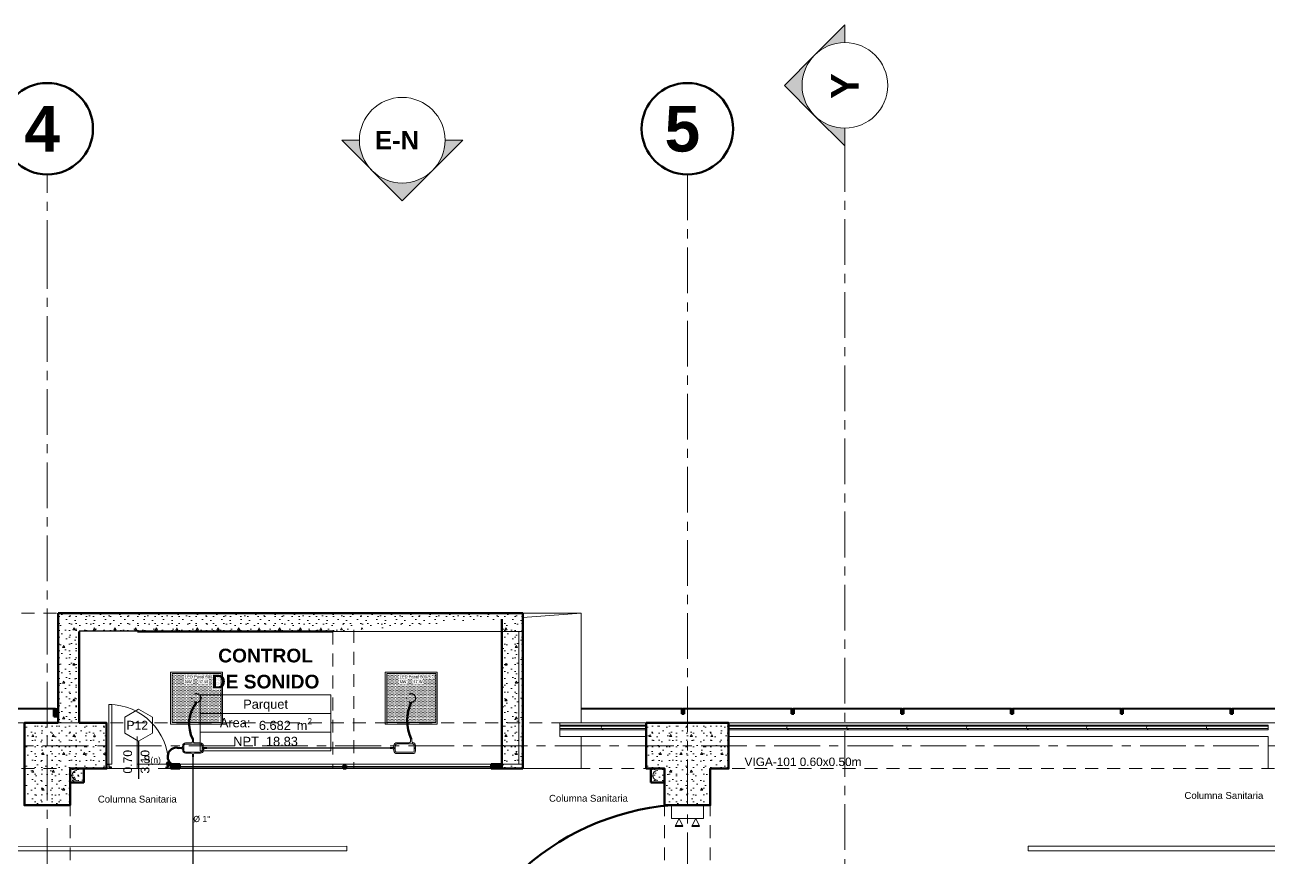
# Model space of a CAD drawing. Header units: inches. Extents: x -38 to 5698, y -33 to 92.
# Drawn here: x 400.08 to 413.67, y 38.43 to 47.54 of the extents above; entities that cross this region are included whole.
import ezdxf
from ezdxf.lldxf.tags import DXFTag

# ---------------------------------------------------------------- set-up
doc = ezdxf.new("R2010")
doc.units = ezdxf.units.IN
doc.header["$MEASUREMENT"] = 0
doc.set_wipeout_variables(frame=1)
for name, pattern in [('CONTINUA', [0]), ('DASHED', [0.75, 0.5, -0.25]), ('Hidden Line', [0.195611, 0.141111, -0.0545]), ('Línea Oculta', [0.195611, 0.141111, -0.0545]), ('Punto & Raya', [0.65, 0.5, -0.075, 0, -0.075]), ('Rayas', [0.282222, 0.141111, -0.141111]), ('Wipeout_Contour', [1, 0, -1])]:
    doc.linetypes.add(name, pattern=pattern)
for name, color, linetype, lineweight in [('00 IE CKTO TOMAS', 111, 'Rayas', 18), ('00_IE_Luminarias', 6, 'Continuous', 30), ('ALUMBRADO_CONDUIT', 30, 'CONDUIT1', 30), ('Cable Alumbrado', 150, 'Continuous', 30), ('CABLEADO EXT.', 3, 'PVCSUBT', 30), ('Luminarias', 5, 'Continuous', 20), ('pulsador', 4, 'Continuous', 40), ('Simb_Alumbrado', 140, 'CONTINUA', 30)]:
    doc.layers.add(name, color=color, linetype=linetype, lineweight=lineweight)
for name, color, linetype in [('02 _ ARQ _ ALB _ Ejes Generales', 7, 'Continuous'), ('02 _ ARQ _ ALB _ Muros Interiores', 7, 'Continuous'), ('02 _ ARQ _ EQP _ Mobiliario interior', 7, 'Continuous'), ('02 _ ARQ _ ZON _ Espacio.3D', 7, 'Continuous'), ('08 _ STR _ EXT _ 06 Columnas', 7, 'Continuous'), ('08 _ STR _ EXT _ 07 Losa Aligerada', 7, 'Continuous'), ('08 _ STR _ EXT _ 08 Placas Inclinadas', 7, 'Continuous'), ('08 _ STR _ EXT _ 09 Vigas', 7, 'Continuous'), ('1TEXT', 8, 'Continuous'), ('Acabado - Muros', 7, 'Continuous'), ('Estructura - Carga', 7, 'Continuous'), ('Interior - Escaleras & Barandillas', 7, 'Continuous'), ('Marcador - Alzados', 7, 'Continuous'), ('Marcador - Secciones', 251, 'Continuous'), ('MEP - HVAC', 7, 'Continuous'), ('Notas - Etiquetas', 251, 'Continuous')]:
    doc.layers.add(name, color=color, linetype=linetype)
doc.styles.add('Annotative', font='arial.ttf')
doc.styles.add('Arial', font='arial.ttf')
doc.styles.add('Estilo_Generado_1', font='swisseb.ttf')
doc.styles.add('Estilo_Generado_4', font='swisse.ttf')
doc.styles.add('Estilo_Generado_7', font='swisse.ttf')
doc.styles.add('{18b73a54-fa43-428c-adcb-c1c7bbdf2c84}', font='Simplex.shx')
tags = doc.linetypes.add('CONDUIT', pattern='A,1.5,-0.210535,["con",{18b73a54-fa43-428c-adcb-c1c7bbdf2c84},S=0.2,R=0,X=0,Y=-0.065594],-0.702384', length=2.412919).pattern_tags.tags
tags[6] = DXFTag(74, 10)
tags = doc.linetypes.add('CONDUIT1', pattern='A,1,-0.19772,["con",{18b73a54-fa43-428c-adcb-c1c7bbdf2c84},S=0.2,R=0,X=0,Y=-0.065594],-0.593642', length=1.791362).pattern_tags.tags
tags[6] = DXFTag(74, 10)
tags = doc.linetypes.add('PVCSUBT', pattern='A,0.6,-0.3,0.6,-0.075691,["PVC",Standard,S=0.2,R=0,X=0,Y=-0.093724],-0.621005', length=2.196696).pattern_tags.tags
tags[10] = DXFTag(74, 10)
pattern_1 = [(0, (370.000046, 6e-09), (0, 0.030000001), [])]
pattern_2 = [(0, (370.00005, 6e-09), (0, 0.3897114), [0.024375, -0.200625]), (0, (370.11255, 0.19486), (0, 0.3897114), [0.024375, -0.200625]), (60, (370.00005, 6e-09), (-0.3375, 0.1948557), [0.024375, -0.200625]), (60, (370.22505, 6e-09), (-0.3375, 0.1948557), [0.024375, -0.200625]), (120, (370.02442, 6e-09), (0.3375, 0.1948557), [0.024375, -0.200625]), (120, (370.24942, 6e-09), (0.3375, 0.1948557), [0.024375, -0.200625]), (0, (370.00005, 0.0375), (0, 0.075), [0, -0.075, 0, -0.1125]), (45, (370.03755, 0.0375), (-0.05303301, 0.05303301), [0, -0.05625, 0, -0.09375])]
pattern_3 = [(0, (370.00005, 6e-09), (0, 0.3117692), [0.03, -0.15]), (0, (370.09005, 0.1559), (0, 0.3117692), [0.03, -0.15]), (60, (370.00005, 6e-09), (-0.27, 0.1558846), [0.03, -0.15]), (60, (370.18005, 6e-09), (-0.27, 0.1558846), [0.03, -0.15]), (120, (370.03005, 6e-09), (0.27, 0.1558846), [0.03, -0.15]), (120, (370.21005, 6e-09), (0.27, 0.1558846), [0.03, -0.15]), (0, (370.000046, 0.03), (0, 0.06), [0, -0.06, 0, -0.09]), (45, (370.030046, 0.03), (-0.04242641, 0.04242641), [0, -0.045, 0, -0.075])]

# ---------------------------------------------------------------- blocks, each defined once
blk = doc.blocks.new('*U270')
at = {"layer": 'Luminarias', "linetype": 'DASHED', "lineweight": 0, "ltscale": 0.05}
blk.add_lwpolyline([(0, -0.005), (0, 0.005)], dxfattribs=at)
blk = doc.blocks.new('*U271')
at = {"color": 0, "linetype": 'ByBlock', "lineweight": -2, "transparency": 16777216}
for p, rotation in [((-0.05, 0), 90), ((0, -0.05), 180), ((0.05, 0), 269.9999999999999)]:
    blk.add_blockref('*U270', p, dxfattribs=dict(at, rotation=rotation))
blk.add_blockref('*U270', (0, 0.05), dxfattribs=at)
blk = doc.blocks.new('PANEL LED 50W')
at = {"layer": 'Luminarias'}
h = blk.add_hatch(dxfattribs=at)
h.set_pattern_fill('DOTS', color=4, scale=0.009097)
h.set_pattern_definition([(0, (0, -2e-14), (0.0072206, 0.01444116), [0, -0.01444116])])
h.paths.add_polyline_path([(-0.257, -0.257), (0.257, -0.257), (0.257, 0.257), (-0.257, 0.257)])
h.paths.add_polyline_path([(-0.13, 0.097), (0.185, 0.097), (0.185, 0.247), (-0.13, 0.247)], flags=24)
at = {"layer": 'Luminarias', "color": 4, "lineweight": 0}
for points in [[(-0.273, 0.273), (0.273, 0.273), (0.273, -0.273), (-0.273, -0.273)], [(-0.257, -0.257), (0.257, -0.257), (0.257, 0.257), (-0.257, 0.257)]]:
    blk.add_lwpolyline(points, close=True, dxfattribs=at)
at = {"layer": 'Luminarias', "color": 4, "linetype": 'DASHED', "lineweight": 0, "ltscale": 0.01}
blk.add_circle((0, 0), 0.0455, dxfattribs=at)
at = {"color": 4}
blk.add_blockref('*U271', (0, 0), dxfattribs=at)
at = {"layer": 'Luminarias', "color": 4, "insert": (-0.122, 0.239), "char_height": 0.03093, "width": 0.38285, "attachment_point": 1}
blk.add_mtext('{\\Ftxt|c0;LED Panel 600-5 - NW      47 W}', dxfattribs=at)
blk = doc.blocks.new('lumin 47')
at = {"layer": 'ALUMBRADO_CONDUIT', "xscale": 1.041283452965173, "yscale": 1.041283452965173, "zscale": 1.041283452965173}
blk.add_blockref('PANEL LED 50W', (-76.251, 24.243), dxfattribs=at)
blk = doc.blocks.new('CAJA OVAL TIPO L')
at = {"layer": 'Simb_Alumbrado', "lineweight": 13}
blk.add_lwpolyline([(-0.049, -0.079), (-0.049, -0.034, -0.380413), (-0.026, -0.009), (-0.026, -0.009, 0.341426), (-0.016, 0.003), (-0.016, 0.024), (-0.006, 0.024), (-0.006, 0.003, 0.414214), (0.006, -0.009), (0.114, -0.009, -0.414214), (0.139, -0.034), (0.139, -0.038, 0.414214), (0.151, -0.051), (0.172, -0.051), (0.172, -0.061), (0.151, -0.061, 0.414214), (0.139, -0.073), (0.139, -0.079, -0.414214), (0.114, -0.104), (-0.024, -0.104, -0.414214), (-0.049, -0.079, 0.414214)], format="xyb", dxfattribs=at)
for points in [[(-0.048, -0.056), (-0.04, -0.056)], [(-0.044, -0.051), (-0.044, -0.06)], [(0.132, -0.056), (0.141, -0.056)], [(0.137, -0.051), (0.137, -0.06)]]:
    blk.add_lwpolyline(points, dxfattribs=at)
blk.add_lwpolyline([(-0.024, -0.02), (0.114, -0.02, -0.414214), (0.128, -0.034), (0.128, -0.079, -0.414214), (0.114, -0.093), (-0.024, -0.093, -0.414214), (-0.038, -0.079), (-0.038, -0.034, -0.414214)], format="xyb", close=True, dxfattribs=at)
for centre in [(-0.044, -0.056), (0.137, -0.056)]:
    blk.add_circle(centre, 0.00438, dxfattribs=at)
blk = doc.blocks.new('CAJA CONDULET TIPO X')
at = {"layer": 'Simb_Alumbrado', "lineweight": 13}
for p, q in [((78.528, -4.162), (78.528, -4.152)), ((78.528, -4.152), (78.55, -4.152)), ((78.55, -4.162), (78.528, -4.162))]:
    blk.add_line(p, q, dxfattribs=at)
for points in [[(78.65, -4.172, -0.414214), (78.66, -4.162), (78.682, -4.162), (78.682, -4.152), (78.66, -4.152, -0.414214), (78.65, -4.142), (78.65, -4.092, 0.414214), (78.626, -4.068), (78.622, -4.068, -0.414214), (78.61, -4.056), (78.61, -4.036), (78.6, -4.036), (78.6, -4.056, -0.451917), (78.587, -4.068, 0.451917), (78.56, -4.092), (78.56, -4.142)], [(78.56, -4.172), (78.56, -4.223, 0.414214), (78.584, -4.247), (78.589, -4.247, -0.334232), (78.6, -4.259), (78.6, -4.279), (78.61, -4.279), (78.61, -4.259, -0.455912), (78.623, -4.247), (78.626, -4.247, 0.414214), (78.65, -4.223), (78.65, -4.172)]]:
    blk.add_lwpolyline(points, format="xyb", dxfattribs=at)
blk.add_lwpolyline([(78.64, -4.092), (78.64, -4.223, -0.414214), (78.626, -4.237), (78.584, -4.237, -0.414214), (78.57, -4.223), (78.57, -4.092, -0.414214), (78.584, -4.078), (78.626, -4.078, -0.414214)], format="xyb", close=True, dxfattribs=at)
for points in [[(78.609, -4.071), (78.601, -4.071)], [(78.605, -4.066), (78.605, -4.075)], [(78.609, -4.245), (78.601, -4.245)], [(78.605, -4.241), (78.605, -4.25)]]:
    blk.add_lwpolyline(points, dxfattribs=at)
for centre in [(78.605, -4.071), (78.605, -4.245)]:
    blk.add_circle(centre, 0.00419, dxfattribs=at)
for centre, start, end in [((78.55, -4.142), 270, 0), ((78.55, -4.172), 0, 90)]:
    blk.add_arc(centre, 0.01, start, end, dxfattribs=at)
blk = doc.blocks.new('ii3t')
at = {"layer": 'Simb_Alumbrado', "lineweight": 5}
h = blk.add_hatch(color=3, dxfattribs=at)
edge = h.paths.add_edge_path()
edge.add_arc((0, 0), 0.0164, 0, 360)
blk.add_circle((0, 0), 0.0164, dxfattribs=at)
blk = doc.blocks.new('luz de emergencia')
at = {"color": 5, "lineweight": 40}
for p, q in [((164.149, 48.937, 0), (164.233, 48.937, 0)), ((164.331, 48.937, 0), (164.415, 48.937, 0))]:
    blk.add_line(p, q, dxfattribs=at)
at = {"layer": '00_IE_Luminarias', "color": 5, "linetype": 'Continuous', "lineweight": 13}
for p, q in [((164.191, 49.021, 0), (164.149, 48.937, 0)), ((164.233, 48.937, 0), (164.191, 49.021, 0)), ((164.373, 49.021, 0), (164.331, 48.937, 0)), ((164.415, 48.937, 0), (164.373, 49.021, 0))]:
    blk.add_line(p, q, dxfattribs=at)
at = {"layer": '00_IE_Luminarias', "color": 5, "linetype": 'Continuous', "lineweight": 13, "elevation": 0}
blk.add_lwpolyline([(164.457, 49.021), (164.107, 49.021), (164.107, 49.167), (164.457, 49.167)], close=True, dxfattribs=at)

msp = doc.modelspace()

# ---------------------------------------------------------------- hatches: boundary and pattern name
at = {"layer": '08 _ STR _ EXT _ 08 Placas Inclinadas', "linetype": 'Continuous', "lineweight": 9}
h = msp.add_hatch(dxfattribs=at)
h.set_pattern_fill('HORMIGÓN_EN_MASA_0002', style=0, pattern_type=2)
h.set_pattern_definition(pattern_2)
h.paths.add_polyline_path([(400.439, 40.964), (400.67, 40.947), (400.67, 41.1), (400.439, 41.1)])
h = msp.add_hatch(dxfattribs=at)
h.set_pattern_fill('HORMIGÓN_EN_MASA_0002', style=0, pattern_type=2)
h.set_pattern_definition(pattern_2)
h.paths.add_polyline_path([(400.67, 40.947), (401.305, 40.9), (403.443, 40.9), (405.291, 41.036), (405.291, 41.1), (400.67, 41.1)])
h = msp.add_hatch(dxfattribs=at)
h.set_pattern_fill('HORMIGÓN_EN_MASA_0002', style=0, pattern_type=2)
h.set_pattern_definition(pattern_2)
h.paths.add_polyline_path([(401.305, 40.9), (400.67, 40.947), (400.67, 40.9)])
at = {"layer": 'Acabado - Muros', "linetype": 'Continuous', "lineweight": 9}
for points in [[(400.411, 40.06), (399.706, 40.06), (399.706, 40.05), (400.411, 40.05)], [(405.556, 40.06), (405.556, 40.05), (406.065, 40.05), (406.065, 40.06)], [(406.075, 40.06), (406.075, 40.05), (407.265, 40.05), (407.265, 40.06)], [(407.275, 40.06), (407.275, 40.05), (408.465, 40.05), (408.465, 40.06)], [(408.475, 40.06), (408.475, 40.05), (409.665, 40.05), (409.665, 40.06)], [(409.675, 40.06), (409.675, 40.05), (410.865, 40.05), (410.865, 40.06)], [(410.875, 40.06), (410.875, 40.05), (412.065, 40.05), (412.065, 40.06)], [(412.075, 40.06), (412.075, 40.05), (413.265, 40.05), (413.265, 40.06)], [(413.275, 40.06), (413.275, 40.05), (414.465, 40.05), (414.465, 40.06)]]:
    msp.add_hatch(color=250, dxfattribs=at).paths.add_polyline_path(points)
at = {"layer": 'Acabado - Muros', "linetype": 'Continuous', "lineweight": 0}
for points in [[(400.393, 39.97), (400.439, 39.97), (400.439, 40.05), (400.393, 40.05)], [(405.58, 39.95), (405.58, 40.05), (405.522, 40.05), (405.522, 39.95)], [(406.058, 40), (406.083, 40), (406.083, 40.05), (406.058, 40.05)], [(407.258, 40), (407.283, 40), (407.283, 40.05), (407.258, 40.05)], [(408.458, 40), (408.483, 40), (408.483, 40.05), (408.458, 40.05)], [(409.658, 40), (409.683, 40), (409.683, 40.05), (409.658, 40.05)], [(410.858, 40), (410.883, 40), (410.883, 40.05), (410.858, 40.05)], [(412.058, 40), (412.083, 40), (412.083, 40.05), (412.058, 40.05)], [(413.258, 40), (413.283, 40), (413.283, 40.05), (413.258, 40.05)]]:
    msp.add_hatch(color=254, dxfattribs=at).paths.add_polyline_path(points)
at = {"layer": 'Estructura - Carga', "linetype": 'Continuous', "lineweight": 13}
h = msp.add_hatch(dxfattribs=at)
h.set_pattern_fill('HORMIGÓN_ARMADO_0002', color=251, style=0, pattern_type=2)
h.set_pattern_definition(pattern_3)
h.paths.add_polyline_path([(406.92, 39.25), (407.07, 39.25), (407.07, 39.4), (406.92, 39.4)])
at = {"layer": 'Marcador - Alzados', "linetype": 'Continuous', "lineweight": 13}
for points in [[(403.54, 46.274), (403.871, 45.942, -0.198912), (403.734, 46.274)], [(404.865, 46.274), (404.671, 46.274, -0.198912), (404.533, 45.942)], [(403.871, 45.942), (404.202, 45.611), (404.533, 45.942, -0.414214)]]:
    msp.add_hatch(color=7, dxfattribs=at).paths.add_polyline_path(points)
at = {"layer": 'Marcador - Secciones', "linetype": 'Continuous', "lineweight": 13}
for points in [[(409.042, 47.536), (408.711, 47.205, -0.198912), (409.042, 47.342)], [(408.711, 47.205), (408.38, 46.874), (408.711, 46.542, -0.414214)], [(409.042, 46.211), (409.042, 46.405, -0.198912), (408.711, 46.542)]]:
    msp.add_hatch(color=7, dxfattribs=at).paths.add_polyline_path(points)

# ---------------------------------------------------------------- linework, layer by layer
at = {"layer": '02 _ ARQ _ ALB _ Ejes Generales', "color": 251, "linetype": 'Punto & Raya', "lineweight": 13}
for p, q in [((400.32, 44.9), (400.32, 45.9)), ((407.32, 45.9), (407.32, 2.05)), ((400.32, 3.05), (400.32, 44.9)), ((400.32, 44.9), (400.32, 44.9))]:
    msp.add_line(p, q, dxfattribs=at)
at = {"layer": '02 _ ARQ _ ALB _ Ejes Generales', "color": 7, "linetype": 'Continuous', "lineweight": 60}
for centre in [(400.32, 46.4), (407.32, 46.4)]:
    msp.add_circle(centre, 0.5, dxfattribs=at)
at = {"layer": '02 _ ARQ _ ALB _ Muros Interiores', "color": 165, "linetype": 'Continuous', "lineweight": 25}
for p, q in [((401.645, 39.42), (401.645, 39.45)), ((401.645, 39.45), (401.67, 39.45)), ((401.67, 39.45), (401.67, 39.4)), ((401.62, 39.4), (401.62, 39.42)), ((401.62, 39.42), (401.645, 39.42)), ((401.67, 39.4), (401.62, 39.4))]:
    msp.add_line(p, q, dxfattribs=at)
at = {"layer": '02 _ ARQ _ ALB _ Muros Interiores', "color": 7, "linetype": 'Continuous', "lineweight": 80}
msp.add_line((401.67, 39.4), (401.67, 39.45), dxfattribs=at)
at = {"layer": '02 _ ARQ _ EQP _ Mobiliario interior', "color": 175, "linetype": 'Continuous', "lineweight": 13, "flags": 128}
for points in [[(403.595, 38.5), (399.595, 38.499), (399.595, 38.549), (403.595, 38.55)], [(411.045, 38.5), (415.045, 38.5), (415.045, 38.55), (411.045, 38.55)]]:
    msp.add_lwpolyline(points, close=True, dxfattribs=at)
at = {"layer": '02 _ ARQ _ ZON _ Espacio.3D', "color": 252, "linetype": 'Continuous', "lineweight": 13}
for p, q in [((401.993, 40.207), (401.993, 39.596)), ((401.993, 40.207), (403.422, 40.207)), ((403.422, 39.596), (403.422, 40.207)), ((403.422, 40.003), (401.993, 40.003)), ((403.422, 39.8), (401.993, 39.8)), ((403.422, 39.596), (401.993, 39.596))]:
    msp.add_line(p, q, dxfattribs=at)
at = {"layer": '02 _ ARQ _ ZON _ Espacio.3D', "color": 254, "linetype": 'Continuous', "lineweight": 0, "flags": 128}
for points in [[(413.67, 39.4), (413.67, 39.75), (407.77, 39.75), (407.77, 39.4), (407.57, 39.4), (407.57, 39), (407.07, 39), (407.07, 39.4), (406.87, 39.4), (406.87, 39.75), (405.679, 39.75), (405.677, 40.9), (400.825, 40.9), (400.825, 39.9), (400.97, 39.9), (400.97, 39.4), (400.57, 39.4), (400.57, 39), (400.07, 39)], [(400.97, 39.45), (405.477, 39.45), (405.477, 40.901), (400.825, 40.9), (400.825, 39.9), (400.97, 39.9)]]:
    msp.add_lwpolyline(points, dxfattribs=at)
at = {"layer": '08 _ STR _ EXT _ 07 Losa Aligerada', "color": 254, "linetype": 'Continuous', "lineweight": 18, "flags": 128}
msp.add_lwpolyline([(421.57, 26.75), (421.57, 39.9), (405.926, 39.9), (405.926, 40.9), (401.219, 40.9), (401.219, 39.9), (396.135, 39.9)], dxfattribs=at)
at = {"layer": '08 _ STR _ EXT _ 08 Placas Inclinadas', "color": 7, "linetype": 'Continuous', "lineweight": 80}
for p, q in [((400.439, 41.1), (400.439, 39.9)), ((400.67, 40.9), (403.443, 40.9))]:
    msp.add_line(p, q, dxfattribs=at)
at = {"layer": '08 _ STR _ EXT _ 08 Placas Inclinadas', "color": 251, "linetype": 'Línea Oculta', "lineweight": 13, "flags": 128}
for points in [[(398.592, 41.1), (400.439, 41.1)], [(398.592, 39.4), (400.439, 39.4)]]:
    msp.add_lwpolyline(points, dxfattribs=at)
at = {"layer": '08 _ STR _ EXT _ 09 Vigas', "color": 251, "linetype": 'Hidden Line', "lineweight": 13}
for p, q in [((400.57, 30.2), (400.57, 39.4)), ((407.07, 30.2), (407.07, 39.4)), ((407.57, 39.4), (414.07, 39.4)), ((407.57, 30.2), (407.57, 39.4))]:
    msp.add_line(p, q, dxfattribs=at)
at = {"layer": 'Acabado - Muros', "color": 7, "linetype": 'Continuous', "lineweight": 60}
for p, q in [((400.393, 40.05), (400.393, 39.97)), ((400.439, 40.05), (400.393, 40.05)), ((400.439, 39.97), (400.393, 39.97)), ((400.439, 40.05), (400.439, 39.97)), ((405.522, 40.05), (405.522, 39.95)), ((405.58, 40.05), (405.522, 40.05)), ((405.58, 40.05), (405.58, 39.95)), ((406.058, 40.05), (406.058, 40)), ((406.083, 40.05), (406.058, 40.05)), ((406.083, 40), (406.058, 40)), ((406.083, 40.05), (406.083, 40)), ((407.258, 40.05), (407.258, 40)), ((407.283, 40.05), (407.258, 40.05)), ((407.283, 40), (407.258, 40)), ((407.283, 40.05), (407.283, 40)), ((408.458, 40.05), (408.458, 40)), ((408.483, 40.05), (408.458, 40.05)), ((408.483, 40), (408.458, 40)), ((408.483, 40.05), (408.483, 40)), ((409.658, 40.05), (409.658, 40)), ((409.683, 40.05), (409.658, 40.05)), ((409.683, 40), (409.658, 40)), ((409.683, 40.05), (409.683, 40)), ((410.858, 40.05), (410.858, 40)), ((410.883, 40.05), (410.858, 40.05)), ((410.883, 40), (410.858, 40)), ((410.883, 40.05), (410.883, 40)), ((412.058, 40.05), (412.058, 40)), ((412.083, 40.05), (412.058, 40.05)), ((412.083, 40), (412.058, 40)), ((412.083, 40.05), (412.083, 40)), ((413.258, 40.05), (413.258, 40)), ((413.283, 40.05), (413.258, 40.05)), ((413.283, 40), (413.258, 40)), ((413.283, 40.05), (413.283, 40)), ((405.58, 39.95), (405.522, 39.95)), ((401.67, 39.45), (401.67, 39.4))]:
    msp.add_line(p, q, dxfattribs=at)
at = {"layer": 'Acabado - Muros', "color": 7, "linetype": 'Continuous', "lineweight": 13, "flags": 128}
for points in [[(400.411, 40.06), (400.411, 40.05), (399.706, 40.05), (399.706, 40.06)], [(405.556, 40.06), (405.556, 40.05), (406.065, 40.05), (406.065, 40.06)], [(406.075, 40.06), (406.075, 40.05), (407.265, 40.05), (407.265, 40.06)], [(407.275, 40.06), (407.275, 40.05), (408.465, 40.05), (408.465, 40.06)], [(408.475, 40.06), (408.475, 40.05), (409.665, 40.05), (409.665, 40.06)], [(409.675, 40.06), (409.675, 40.05), (410.865, 40.05), (410.865, 40.06)], [(410.875, 40.06), (410.875, 40.05), (412.065, 40.05), (412.065, 40.06)], [(412.075, 40.06), (412.075, 40.05), (413.265, 40.05), (413.265, 40.06)], [(413.275, 40.06), (413.275, 40.05), (414.465, 40.05), (414.465, 40.06)]]:
    msp.add_lwpolyline(points, close=True, dxfattribs=at)
at = {"layer": 'ALUMBRADO_CONDUIT', "color": 30, "lineweight": 30, "ltscale": 0.4, "true_color": 0xf26722}
for p, q in [((402.066, 39.626), (403.295, 39.627)), ((403.295, 39.628), (404.071, 39.628))]:
    msp.add_line(p, q, dxfattribs=at)
at = {"layer": 'CABLEADO EXT.', "color": 3, "lineweight": 80}
for centre, radius, start, end in [((402.247, 39.892), 0.375, 141.6187, 207.1502), ((404.733, 39.925), 0.476, 155.1506, 204.8494), ((407.369, 36.246), 2.763, 94.6595, 134.0782)]:
    msp.add_arc(centre, radius, start, end, dxfattribs=at)
at = {"layer": 'Estructura - Carga', "color": 7, "linetype": 'Continuous', "lineweight": 80, "flags": 128}
msp.add_lwpolyline([(406.92, 39.25), (407.07, 39.25), (407.07, 39.4), (406.92, 39.4)], close=True, dxfattribs=at)
at = {"layer": 'Marcador - Alzados', "color": 7, "linetype": 'Continuous', "lineweight": 13}
msp.add_line((404.202, 45.611), (403.54, 46.274), dxfattribs=at)
at = {"layer": 'Marcador - Alzados', "color": 7, "linetype": 'Continuous', "lineweight": 13, "flags": 128}
for points in [[(403.54, 46.274), (403.734, 46.274, 0.198912)], [(404.533, 45.942), (404.865, 46.274), (404.671, 46.274, -0.198912)]]:
    msp.add_lwpolyline(points, format="xyb", dxfattribs=at)
msp.add_lwpolyline([(404.533, 45.942), (404.202, 45.611)], dxfattribs=at)
at = {"layer": 'Marcador - Alzados', "color": 7, "linetype": 'Continuous', "lineweight": 13}
msp.add_circle((404.202, 46.274), 0.468, dxfattribs=at)
at = {"layer": 'Marcador - Secciones', "color": 7, "linetype": 'Continuous', "lineweight": 13, "flags": 128}
for points in [[(408.711, 47.205), (409.042, 47.536), (409.042, 47.342, 0.198912)], [(408.711, 46.542), (409.042, 46.211), (409.042, 46.405, -0.198912)]]:
    msp.add_lwpolyline(points, format="xyb", dxfattribs=at)
msp.add_lwpolyline([(408.711, 46.542), (408.38, 46.874), (408.711, 47.205)], dxfattribs=at)
at = {"layer": 'Marcador - Secciones', "color": 7, "linetype": 'Continuous', "lineweight": 13}
msp.add_circle((409.042, 46.874), 0.468, dxfattribs=at)
at = {"layer": 'MEP - HVAC', "color": 7, "linetype": 'Continuous', "lineweight": 13, "flags": 128}
msp.add_lwpolyline([(406.995, 39.379, 1), (406.995, 39.271, 1)], format="xyb", dxfattribs=at)

# ---------------------------------------------------------------- block references
for p in [(478.204, 15.929), (480.551, 15.929)]:
    msp.add_blockref('lumin 47', p)
at = {"xscale": 1.253906979044094, "yscale": 1.253906979044094, "zscale": 1.253906979044094, "rotation": 90}
msp.add_blockref('CAJA CONDULET TIPO X', (396.701, -58.938), dxfattribs=at)
at = {"layer": 'ALUMBRADO_CONDUIT', "linetype": 'CONDUIT', "lineweight": 30, "xscale": -1.253906979044094, "yscale": 1.253906979044094, "zscale": 1.253906979044094}
msp.add_blockref('CAJA OVAL TIPO L', (404.286, 39.695), dxfattribs=at)
at = {"layer": 'Cable Alumbrado', "lineweight": 0, "xscale": 1.404578189384958, "yscale": 1.404578189384958, "zscale": 1.404578189384958}
msp.add_blockref('ii3t', (401.645, 39.453), dxfattribs=at)
at = {"layer": 'pulsador', "color": 4, "lineweight": 40, "xscale": -1, "rotation": 359.9990839526639}
msp.add_blockref('luz de emergencia', (571.602, -10.169, 0), dxfattribs=at)

# ---------------------------------------------------------------- texts
at = {"layer": '00 IE CKTO TOMAS', "insert": (401.374, 39.44), "char_height": 0.08, "width": 0.76804, "attachment_point": 7, "style": 'Annotative'}
msp.add_mtext('S{\\H0.84375x;(n)}', dxfattribs=at)
at = {"layer": '02 _ ARQ _ ALB _ Ejes Generales', "color": 7, "lineweight": 30, "char_height": 0.5, "attachment_point": 1, "style": 'Estilo_Generado_1'}
for s, insert in [('\\A1;{\\pql;\\pt0;\\fSwis721 Ex BT|b1|i0|c0|p34;4}', (400.071, 46.65)), ('\\A1;{\\pql;\\pt0;\\fSwis721 Ex BT|b1|i0|c0|p34;5}', (407.071, 46.65))]:
    msp.add_mtext(s, dxfattribs=dict(at, insert=insert))
at = {"layer": '02 _ ARQ _ ZON _ Espacio.3D', "color": 252, "lineweight": 25, "attachment_point": 2}
for s, insert, char_height, style in [('\\A1;{\\pqc;\\pt0;\\fSwis721 Ex BT|b1|i0|c0|p34;CONTROL}', (402.708, 40.712), 0.15, 'Estilo_Generado_1'), ('\\A1;{\\pqc;\\pt0;\\fSwis721 Ex BT|b1|i0|c0|p34;DE SONIDO}', (402.708, 40.427), 0.15, 'Estilo_Generado_1'), ('\\A1;{\\pqc;\\pt0;\\fSwis721 Ex BT|b0|i0|c238|p34;Parquet}', (402.708, 40.155), 0.1, 'Estilo_Generado_7'), ('\\A1;{\\pqc;\\pt0;\\fSwis721 Ex BT|b0|i0|c238|p34;Area: }', (402.375, 39.952), 0.1, 'Estilo_Generado_7'), ('\\A1;{\\pqc;\\pt0,0.3;\\fSwis721 Ex BT|b0|i0|c238|p34;6.682\\fSwis721 Ex BT|b0|i0|c238|p34;\\A1{\\H.66x;\\S^  ;}\\fSwis721 Ex BT|b0|i0|c238|p34; m\\fSwis721 Ex BT|b0|i0|c238|p34;\\A1{\\H.66x;\\S2^  ;}}', (402.925, 39.952), 0.1, 'Estilo_Generado_7'), ('\\A1;{\\pqc;\\pt0;\\fSwis721 Ex BT|b0|i0|c238|p34;NPT  18.83}', (402.708, 39.748), 0.1, 'Estilo_Generado_7')]:
    msp.add_mtext(s, dxfattribs=dict(at, insert=insert, char_height=char_height, style=style))
at = {"layer": '1TEXT', "color": 50, "linetype": 'Continuous', "style": 'Arial'}
msp.add_text('%%C 1"', height=0.0679, rotation=0, dxfattribs=at).set_placement((401.917, 38.815, -0.002))
at = {"layer": 'Marcador - Alzados', "color": 5, "lineweight": 35, "insert": (403.905, 46.174), "char_height": 0.2, "attachment_point": 7, "style": 'Estilo_Generado_1'}
msp.add_mtext('\\A1;{\\pql;\\pt0;\\fSwis721 Ex BT|b1|i0|c0|p34;E-N}', dxfattribs=at)
at = {"layer": 'Marcador - Secciones', "color": 5, "lineweight": 25, "insert": (409.192, 46.727), "char_height": 0.3, "attachment_point": 7, "rotation": 90, "style": 'Estilo_Generado_1'}
msp.add_mtext('\\A1;{\\pql;\\pt0;\\fSwis721 Ex BT|b1|i0|c0|p34;Y}', dxfattribs=at)
at = {"layer": 'Notas - Etiquetas', "color": 8, "linetype": 'Continuous', "lineweight": 13, "insert": (407.945, 39.427), "char_height": 0.0925, "attachment_point": 7, "style": 'Estilo_Generado_4'}
msp.add_mtext('\\A1;{\\pql;\\fSwis721 Ex BT|b0|i0|c0|p34;VIGA-101\\fSwis721 Ex BT|b0|i0|c0|p34; \\fSwis721 Ex BT|b0|i0|c0|p34;0.60\\fSwis721 Ex BT|b0|i0|c0|p34;x\\fSwis721 Ex BT|b0|i0|c0|p34;0.50\\fSwis721 Ex BT|b0|i0|c0|p34;m}', dxfattribs=at)
at = {"layer": 'Notas - Etiquetas', "color": 8, "linetype": 'Continuous', "lineweight": 35, "char_height": 0.075, "attachment_point": 4, "style": 'Estilo_Generado_4'}
for insert in [(400.874, 39.066), (405.807, 39.075), (412.755, 39.106)]:
    msp.add_mtext('\\A1;{\\pql;\\fSwis721 Ex BT|b0|i0|c0|p34;Columna Sanitaria}', dxfattribs=dict(at, insert=insert))

# ---------------------------------------------------------------- wipeouts: each hides what was drawn before it
at = {"color": 254, "linetype": 'Wipeout_Contour', "lineweight": 0, "ltscale": 9757.193559}
msp.add_wipeout([(405.522, 41.1), (405.522, 41.053), (406.157, 41.1)], dxfattribs=at).dxf.layer = '08 _ STR _ EXT _ 08 Placas Inclinadas'

# ---------------------------------------------------------------- next in the draw order: hatches: boundary and pattern name
at = {"layer": '08 _ STR _ EXT _ 08 Placas Inclinadas', "linetype": 'Continuous', "lineweight": 9}
h = msp.add_hatch(dxfattribs=at)
h.set_pattern_fill('HORMIGÓN_EN_MASA_0002', style=0, pattern_type=2)
h.set_pattern_definition(pattern_2)
h.paths.add_polyline_path([(405.291, 41.036), (405.522, 41.053), (405.522, 41.1), (405.291, 41.1)])

# ---------------------------------------------------------------- next in the draw order: wipeouts: each hides what was drawn before it
at = {"color": 254, "linetype": 'Wipeout_Contour', "lineweight": 0, "ltscale": 13028.79832}
msp.add_wipeout([(407.77, 39.75), (413.67, 39.75), (413.67, 39.9), (407.77, 39.9)], dxfattribs=at).dxf.layer = '02 _ ARQ _ ALB _ Muros Interiores'
at = {"color": 254, "linetype": 'Wipeout_Contour', "lineweight": 0, "ltscale": 19484.843837}
msp.add_wipeout([(401.305, 40.9), (400.67, 40.9), (400.67, 39.9), (400.97, 39.9), (400.97, 39.4), (401.305, 39.4)], dxfattribs=at).dxf.layer = '08 _ STR _ EXT _ 08 Placas Inclinadas'
at = {"color": 254, "linetype": 'Wipeout_Contour', "lineweight": 0, "ltscale": 19504.511623}
msp.add_wipeout([(403.574, 39.45), (403.574, 39.433), (403.59, 39.433), (403.59, 39.4), (405.175, 39.4), (405.175, 39.45)], dxfattribs=at).dxf.layer = 'Acabado - Muros'
at = {"color": 254, "linetype": 'Wipeout_Contour', "lineweight": 0, "ltscale": 13008.028405}
msp.add_wipeout([(405.291, 39.4), (405.774, 39.4), (405.774, 39.45), (405.291, 39.45)], dxfattribs=at).dxf.layer = 'Acabado - Muros'

# ---------------------------------------------------------------- next in the draw order: hatches: boundary and pattern name
at = {"layer": '08 _ STR _ EXT _ 06 Columnas', "linetype": 'Continuous', "lineweight": 9}
h = msp.add_hatch(dxfattribs=at)
h.set_pattern_fill('HORMIGÓN_EN_MASA_0002', style=0, pattern_type=2)
h.set_pattern_definition(pattern_2)
h.paths.add_polyline_path([(400.439, 39.9), (400.07, 39.9), (400.07, 39), (400.57, 39), (400.57, 39.4), (400.97, 39.4), (400.97, 39.9), (400.67, 39.9), (400.67, 39.4), (400.439, 39.4)])
h = msp.add_hatch(dxfattribs=at)
h.set_pattern_fill('HORMIGÓN_EN_MASA_0002', style=0, pattern_type=2)
h.set_pattern_definition(pattern_2)
h.paths.add_polyline_path([(400.439, 39.4), (400.67, 39.4), (400.67, 39.9), (400.439, 39.9)])
at = {"layer": '08 _ STR _ EXT _ 08 Placas Inclinadas', "linetype": 'Continuous', "lineweight": 9}
h = msp.add_hatch(dxfattribs=at)
h.set_pattern_fill('HORMIGÓN_EN_MASA_0002', style=0, pattern_type=2)
h.set_pattern_definition(pattern_2)
h.paths.add_polyline_path([(400.67, 40.9), (400.67, 40.947), (400.439, 40.964), (400.439, 40.9)])
h = msp.add_hatch(dxfattribs=at)
h.set_pattern_fill('HORMIGÓN_EN_MASA_0002', style=0, pattern_type=2)
h.set_pattern_definition(pattern_2)
h.paths.add_polyline_path([(400.67, 40.9), (400.439, 40.9), (400.439, 39.9), (400.67, 39.9)])
at = {"layer": 'Estructura - Carga', "linetype": 'Continuous', "lineweight": 13}
h = msp.add_hatch(dxfattribs=at)
h.set_pattern_fill('HORMIGÓN_ARMADO_0002', color=251, style=0, pattern_type=2)
h.set_pattern_definition(pattern_3)
h.paths.add_polyline_path([(400.57, 39.25), (400.72, 39.25), (400.72, 39.4), (400.57, 39.4)])

# ---------------------------------------------------------------- next in the draw order: linework, layer by layer
at = {"layer": '02 _ ARQ _ ALB _ Muros Interiores', "color": 165, "linetype": 'Continuous', "lineweight": 15}
for p, q in [((400.995, 40.1), (400.995, 39.45)), ((401.025, 40.1), (400.995, 40.1)), ((401.025, 39.45), (401.025, 40.1)), ((400.995, 39.45), (401.025, 39.45))]:
    msp.add_line(p, q, dxfattribs=at)
at = {"layer": '02 _ ARQ _ ALB _ Muros Interiores', "color": 152, "linetype": 'Continuous', "lineweight": 25}
msp.add_line((401.32, 39.7), (401.32, 39.288), dxfattribs=at)
at = {"layer": '02 _ ARQ _ ALB _ Muros Interiores', "color": 7, "linetype": 'Continuous', "lineweight": 80}
msp.add_line((400.97, 39.4), (400.97, 39.45), dxfattribs=at)
at = {"layer": '02 _ ARQ _ ALB _ Muros Interiores', "color": 165, "linetype": 'Continuous', "lineweight": 25}
for p, q in [((400.97, 39.4), (400.97, 39.45)), ((400.97, 39.45), (400.995, 39.45)), ((400.995, 39.45), (400.995, 39.42)), ((401.02, 39.4), (400.97, 39.4)), ((400.995, 39.42), (401.02, 39.42)), ((401.02, 39.42), (401.02, 39.4))]:
    msp.add_line(p, q, dxfattribs=at)
at = {"layer": '02 _ ARQ _ ALB _ Muros Interiores', "color": 251, "linetype": 'Continuous', "lineweight": 13, "flags": 128}
msp.add_lwpolyline([(401.32, 40.05), (401.168, 39.963), (401.168, 39.788), (401.32, 39.7), (401.472, 39.788), (401.472, 39.963)], close=True, dxfattribs=at)
at = {"layer": '02 _ ARQ _ ALB _ Muros Interiores', "color": 7, "linetype": 'Continuous', "lineweight": 13, "flags": 128}
for points in [[(413.67, 39.9), (407.77, 39.9)], [(407.77, 39.75), (413.67, 39.75)]]:
    msp.add_lwpolyline(points, dxfattribs=at)
at = {"layer": '02 _ ARQ _ ALB _ Muros Interiores', "color": 175, "linetype": 'Continuous', "lineweight": 15}
msp.add_arc((400.995, 39.45), 0.65, 0, 90, dxfattribs=at)
at = {"layer": '08 _ STR _ EXT _ 06 Columnas', "color": 7, "linetype": 'Continuous', "lineweight": 80, "flags": 128}
msp.add_lwpolyline([(400.439, 39.9), (400.07, 39.9), (400.07, 39), (400.57, 39), (400.57, 39.4), (400.97, 39.4), (400.97, 39.9), (400.67, 39.9)], dxfattribs=at)
at = {"layer": '08 _ STR _ EXT _ 08 Placas Inclinadas', "color": 7, "linetype": 'Continuous', "lineweight": 80}
for p, q in [((405.291, 41.036), (405.291, 39.4)), ((400.67, 39.9), (400.67, 40.9))]:
    msp.add_line(p, q, dxfattribs=at)
at = {"layer": '08 _ STR _ EXT _ 08 Placas Inclinadas', "color": 7, "linetype": 'Continuous', "lineweight": 13, "flags": 128}
for points in [[(401.305, 39.4), (401.305, 39.75)], [(400.97, 39.4), (401.305, 39.4)]]:
    msp.add_lwpolyline(points, dxfattribs=at)
at = {"layer": 'Acabado - Muros', "color": 7, "linetype": 'Continuous', "lineweight": 60}
msp.add_line((405.291, 39.45), (405.291, 39.4), dxfattribs=at)
at = {"layer": 'Estructura - Carga', "color": 7, "linetype": 'Continuous', "lineweight": 80, "flags": 128}
msp.add_lwpolyline([(400.57, 39.25), (400.72, 39.25), (400.72, 39.4), (400.57, 39.4)], close=True, dxfattribs=at)
at = {"layer": 'Interior - Escaleras & Barandillas', "color": 161, "linetype": 'Continuous', "lineweight": 13, "flags": 128}
for points in [[(407.77, 39.875), (407.77, 39.825), (413.67, 39.825), (413.67, 39.875)], [(407.77, 39.863), (407.77, 39.838), (413.67, 39.838), (413.67, 39.863)]]:
    msp.add_lwpolyline(points, close=True, dxfattribs=at)
for points in [[(408.426, 39.869, 1), (408.426, 39.831)], [(409.081, 39.869, 1), (409.081, 39.831)], [(409.737, 39.869, 1), (409.737, 39.831)], [(410.392, 39.869, 1), (410.392, 39.831)], [(411.048, 39.869, 1), (411.048, 39.831)], [(411.703, 39.869, 1), (411.703, 39.831)], [(412.359, 39.869, 1), (412.359, 39.831)], [(413.014, 39.869, 1), (413.014, 39.831)]]:
    msp.add_lwpolyline(points, format="xyb", dxfattribs=at)
at = {"layer": 'Marcador - Secciones', "color": 251, "linetype": 'Punto & Raya', "lineweight": 13}
msp.add_line((409.042, 46.211), (409.042, 0.888), dxfattribs=at)
at = {"layer": 'MEP - HVAC', "color": 7, "linetype": 'Continuous', "lineweight": 13, "flags": 128}
msp.add_lwpolyline([(400.645, 39.379, 1), (400.645, 39.271)], format="xyb", dxfattribs=at)

# ---------------------------------------------------------------- next in the draw order: texts
at = {"layer": '02 _ ARQ _ ALB _ Muros Interiores', "color": 251, "lineweight": 25, "insert": (401.187, 39.828), "char_height": 0.095, "attachment_point": 7, "style": 'Estilo_Generado_4'}
msp.add_mtext('\\A1;{\\pql;\\pt0;\\fSwis721 Ex BT|b0|i0|c0|p34;P12\\fSwis721 Ex BT|b0|i0|c0|p34;\\fSwis721 Ex BT|b0|i0|c0|p34;\\fSwis721 Ex BT|b0|i0|c0|p34;}', dxfattribs=at)
at = {"layer": '02 _ ARQ _ ALB _ Muros Interiores', "color": 251, "lineweight": 25, "char_height": 0.095, "attachment_point": 7, "rotation": 90, "style": 'Estilo_Generado_4'}
for s, insert in [('\\A1;{\\pql;\\pt0;\\fSwis721 Ex BT|b0|i0|c0|p34;0.70\\fSwis721 Ex BT|b0|i0|c0|p34;\\A1{\\H.66x;\\S^  ;}\\fSwis721 Ex BT|b0|i0|c0|p34;\\fSwis721 Ex BT|b0|i0|c0|p34;}', (401.275, 39.346)), ('\\A1;{\\pql;\\pt0;\\fSwis721 Ex BT|b0|i0|c0|p34;3.10\\fSwis721 Ex BT|b0|i0|c0|p34;\\A1{\\H.66x;\\S^  ;}\\fSwis721 Ex BT|b0|i0|c0|p34;\\fSwis721 Ex BT|b0|i0|c0|p34;}', (401.465, 39.346))]:
    msp.add_mtext(s, dxfattribs=dict(at, insert=insert))

# ---------------------------------------------------------------- next in the draw order: wipeouts: each hides what was drawn before it
at = {"color": 254, "linetype": 'Wipeout_Contour', "lineweight": 0, "ltscale": 19495.675027}
msp.add_wipeout([(401.77, 39.45), (401.77, 39.4), (403.557, 39.4), (403.557, 39.433), (403.574, 39.433), (403.574, 39.45)], dxfattribs=at).dxf.layer = 'Acabado - Muros'
at = {"color": 254, "linetype": 'Wipeout_Contour', "lineweight": 0, "ltscale": 13009.299022}
msp.add_wipeout([(405.926, 39.45), (405.774, 39.45), (405.774, 39.4), (405.926, 39.4)], dxfattribs=at).dxf.layer = 'Acabado - Muros'

# ---------------------------------------------------------------- next in the draw order: linework, layer by layer
at = {"layer": 'Acabado - Muros', "color": 251, "linetype": 'Continuous', "lineweight": 13, "flags": 128}
for points in [[(405.175, 39.45), (401.77, 39.45)], [(405.291, 39.45), (405.926, 39.45)], [(405.926, 39.45), (405.926, 39.4)], [(403.557, 39.4), (401.77, 39.4)], [(405.175, 39.4), (403.59, 39.4)], [(405.291, 39.4), (405.926, 39.4)]]:
    msp.add_lwpolyline(points, dxfattribs=at)

# ---------------------------------------------------------------- next in the draw order: wipeouts: each hides what was drawn before it
at = {"color": 254, "linetype": 'Wipeout_Contour', "lineweight": 0, "ltscale": 13009.297505}
msp.add_wipeout([(406.157, 39.4), (406.157, 41.1), (405.522, 41.053), (405.522, 39.4)], dxfattribs=at).dxf.layer = '08 _ STR _ EXT _ 08 Placas Inclinadas'
at = {"color": 254, "linetype": 'Wipeout_Contour', "lineweight": 0, "ltscale": 12996.554646}
msp.add_wipeout([(401.77, 39.405), (403.557, 39.405), (403.557, 39.425), (401.77, 39.425)], dxfattribs=at).dxf.layer = 'Acabado - Muros'

# ---------------------------------------------------------------- next in the draw order: hatches: boundary and pattern name
at = {"layer": '08 _ STR _ EXT _ 08 Placas Inclinadas', "linetype": 'Continuous', "lineweight": 9}
h = msp.add_hatch(dxfattribs=at)
h.set_pattern_fill('HORMIGÓN_EN_MASA_0002', style=0, pattern_type=2)
h.set_pattern_definition(pattern_2)
h.paths.add_polyline_path([(405.522, 39.4), (405.522, 41.053), (405.291, 41.036), (405.291, 39.4)])
at = {"layer": 'Acabado - Muros', "linetype": 'Continuous', "lineweight": 0}
msp.add_hatch(color=254, dxfattribs=at).paths.add_polyline_path([(401.77, 39.4), (401.77, 39.45), (401.67, 39.45), (401.67, 39.4)])
h = msp.add_hatch(dxfattribs=at)
h.set_pattern_fill('CONTRACHAPADO_0002', color=254, style=0, pattern_type=2)
h.set_pattern_definition(pattern_1)
h.paths.add_polyline_path([(401.77, 39.405), (403.557, 39.405), (403.557, 39.425), (401.77, 39.425)])

# ---------------------------------------------------------------- next in the draw order: linework, layer by layer
at = {"layer": '02 _ ARQ _ ALB _ Ejes Generales', "color": 251, "linetype": 'Punto & Raya', "lineweight": 13}
msp.add_line((425.57, 39.65), (374.845, 39.65), dxfattribs=at)
at = {"layer": '08 _ STR _ EXT _ 08 Placas Inclinadas', "color": 7, "linetype": 'Continuous', "lineweight": 80}
msp.add_line((405.522, 39.4), (405.522, 41.1), dxfattribs=at)
at = {"layer": '08 _ STR _ EXT _ 08 Placas Inclinadas', "color": 7, "linetype": 'Continuous', "lineweight": 80, "flags": 128}
for points in [[(400.439, 41.1), (405.522, 41.1)], [(405.522, 39.4), (405.291, 39.4)]]:
    msp.add_lwpolyline(points, dxfattribs=at)
at = {"layer": '08 _ STR _ EXT _ 08 Placas Inclinadas', "color": 7, "linetype": 'Continuous', "lineweight": 13, "flags": 128}
for points in [[(406.157, 41.1), (405.522, 41.1)], [(406.157, 41.1), (405.522, 41.053)], [(406.157, 39.4), (406.157, 41.1)], [(406.157, 39.4), (405.522, 39.4)]]:
    msp.add_lwpolyline(points, dxfattribs=at)
at = {"layer": '08 _ STR _ EXT _ 08 Placas Inclinadas', "color": 251, "linetype": 'Línea Oculta', "lineweight": 13, "flags": 128}
msp.add_lwpolyline([(403.443, 40.9), (403.443, 39.4)], dxfattribs=at)
at = {"layer": 'Acabado - Muros', "color": 7, "linetype": 'Continuous', "lineweight": 60}
for p, q in [((401.77, 39.45), (401.67, 39.45)), ((401.77, 39.45), (401.77, 39.4)), ((401.77, 39.4), (401.67, 39.4))]:
    msp.add_line(p, q, dxfattribs=at)
at = {"layer": 'Acabado - Muros', "color": 7, "linetype": 'Continuous', "lineweight": 13, "flags": 128}
msp.add_lwpolyline([(401.77, 39.405), (401.77, 39.425), (403.557, 39.425), (403.557, 39.405)], close=True, dxfattribs=at)
at = {"layer": 'ALUMBRADO_CONDUIT', "color": 30, "lineweight": 30, "ltscale": 0.4, "true_color": 0xf26722}
msp.add_line((401.913, 39.529), (401.913, 38.231), dxfattribs=at)
at = {"layer": 'CABLEADO EXT.', "color": 3, "lineweight": 80}
msp.add_arc((401.734, 39.533), 0.0965, 72.9711, 235.6756, dxfattribs=at)

# ---------------------------------------------------------------- next in the draw order: wipeouts: each hides what was drawn before it
at = {"color": 254, "linetype": 'Wipeout_Contour', "lineweight": 0, "ltscale": 13011.511468}
msp.add_wipeout([(405.926, 39.75), (406.87, 39.75), (406.87, 39.9), (405.926, 39.9)], dxfattribs=at).dxf.layer = '02 _ ARQ _ ALB _ Muros Interiores'
at = {"color": 254, "linetype": 'Wipeout_Contour', "lineweight": 0, "ltscale": 13003.430289}
msp.add_wipeout([(403.59, 39.405), (405.175, 39.405), (405.175, 39.425), (403.59, 39.425)], dxfattribs=at).dxf.layer = 'Acabado - Muros'

# ---------------------------------------------------------------- next in the draw order: hatches: boundary and pattern name
at = {"layer": '08 _ STR _ EXT _ 06 Columnas', "linetype": 'Continuous', "lineweight": 9}
h = msp.add_hatch(dxfattribs=at)
h.set_pattern_fill('HORMIGÓN_EN_MASA_0002', style=0, pattern_type=2)
h.set_pattern_definition(pattern_2)
h.paths.add_polyline_path([(406.87, 39.9), (406.87, 39.4), (407.07, 39.4), (407.07, 39), (407.57, 39), (407.57, 39.4), (407.77, 39.4), (407.77, 39.9)])
at = {"layer": 'Acabado - Muros', "linetype": 'Continuous', "lineweight": 0}
for points in [[(403.557, 39.433), (403.557, 39.4), (403.59, 39.4), (403.59, 39.433)], [(405.175, 39.4), (405.291, 39.4), (405.291, 39.45), (405.175, 39.45)]]:
    msp.add_hatch(color=254, dxfattribs=at).paths.add_polyline_path(points)
h = msp.add_hatch(dxfattribs=at)
h.set_pattern_fill('CONTRACHAPADO_0002', color=254, style=0, pattern_type=2)
h.set_pattern_definition(pattern_1)
h.paths.add_polyline_path([(403.59, 39.405), (405.175, 39.405), (405.175, 39.425), (403.59, 39.425)])

# ---------------------------------------------------------------- next in the draw order: linework, layer by layer
at = {"layer": '02 _ ARQ _ ALB _ Muros Interiores', "color": 7, "linetype": 'Continuous', "lineweight": 13, "flags": 128}
for points in [[(406.87, 39.9), (405.926, 39.9)], [(405.926, 39.9), (405.926, 39.75)], [(405.926, 39.75), (406.87, 39.75)]]:
    msp.add_lwpolyline(points, dxfattribs=at)
at = {"layer": '08 _ STR _ EXT _ 06 Columnas', "color": 7, "linetype": 'Continuous', "lineweight": 80, "flags": 128}
msp.add_lwpolyline([(406.87, 39.9), (407.77, 39.9), (407.77, 39.4), (407.57, 39.4), (407.57, 39), (407.07, 39), (407.07, 39.4), (406.87, 39.4)], close=True, dxfattribs=at)
at = {"layer": '08 _ STR _ EXT _ 08 Placas Inclinadas', "color": 251, "linetype": 'Línea Oculta', "lineweight": 13}
for p, q in [((403.674, 40.917), (403.674, 39.4)), ((405.291, 39.4), (403.443, 39.4))]:
    msp.add_line(p, q, dxfattribs=at)
at = {"layer": '08 _ STR _ EXT _ 09 Vigas', "color": 251, "linetype": 'Hidden Line', "lineweight": 13}
for p, q in [((379.07, 39.9), (421.57, 39.9)), ((400.57, 39.4), (407.07, 39.4))]:
    msp.add_line(p, q, dxfattribs=at)
at = {"layer": 'Acabado - Muros', "color": 7, "linetype": 'Continuous', "lineweight": 60}
for p, q in [((403.557, 39.433), (403.557, 39.4)), ((403.59, 39.433), (403.557, 39.433)), ((403.59, 39.433), (403.59, 39.4)), ((405.175, 39.45), (405.175, 39.4)), ((405.291, 39.45), (405.175, 39.45)), ((403.59, 39.4), (403.557, 39.4)), ((405.291, 39.4), (405.175, 39.4))]:
    msp.add_line(p, q, dxfattribs=at)
at = {"layer": 'Acabado - Muros', "color": 7, "linetype": 'Continuous', "lineweight": 13, "flags": 128}
msp.add_lwpolyline([(403.59, 39.405), (403.59, 39.425), (405.175, 39.425), (405.175, 39.405)], close=True, dxfattribs=at)
at = {"layer": 'Interior - Escaleras & Barandillas', "color": 161, "linetype": 'Continuous', "lineweight": 13, "flags": 128}
msp.add_lwpolyline([(405.926, 39.875), (405.926, 39.825), (406.87, 39.825), (406.87, 39.875)], close=True, dxfattribs=at)
for points in [[(406.87, 39.863), (405.926, 39.863)], [(405.926, 39.838), (406.87, 39.838)]]:
    msp.add_lwpolyline(points, dxfattribs=at)
msp.add_lwpolyline([(406.398, 39.869, 1), (406.398, 39.831)], format="xyb", dxfattribs=at)

doc.saveas('drawing.dxf')
